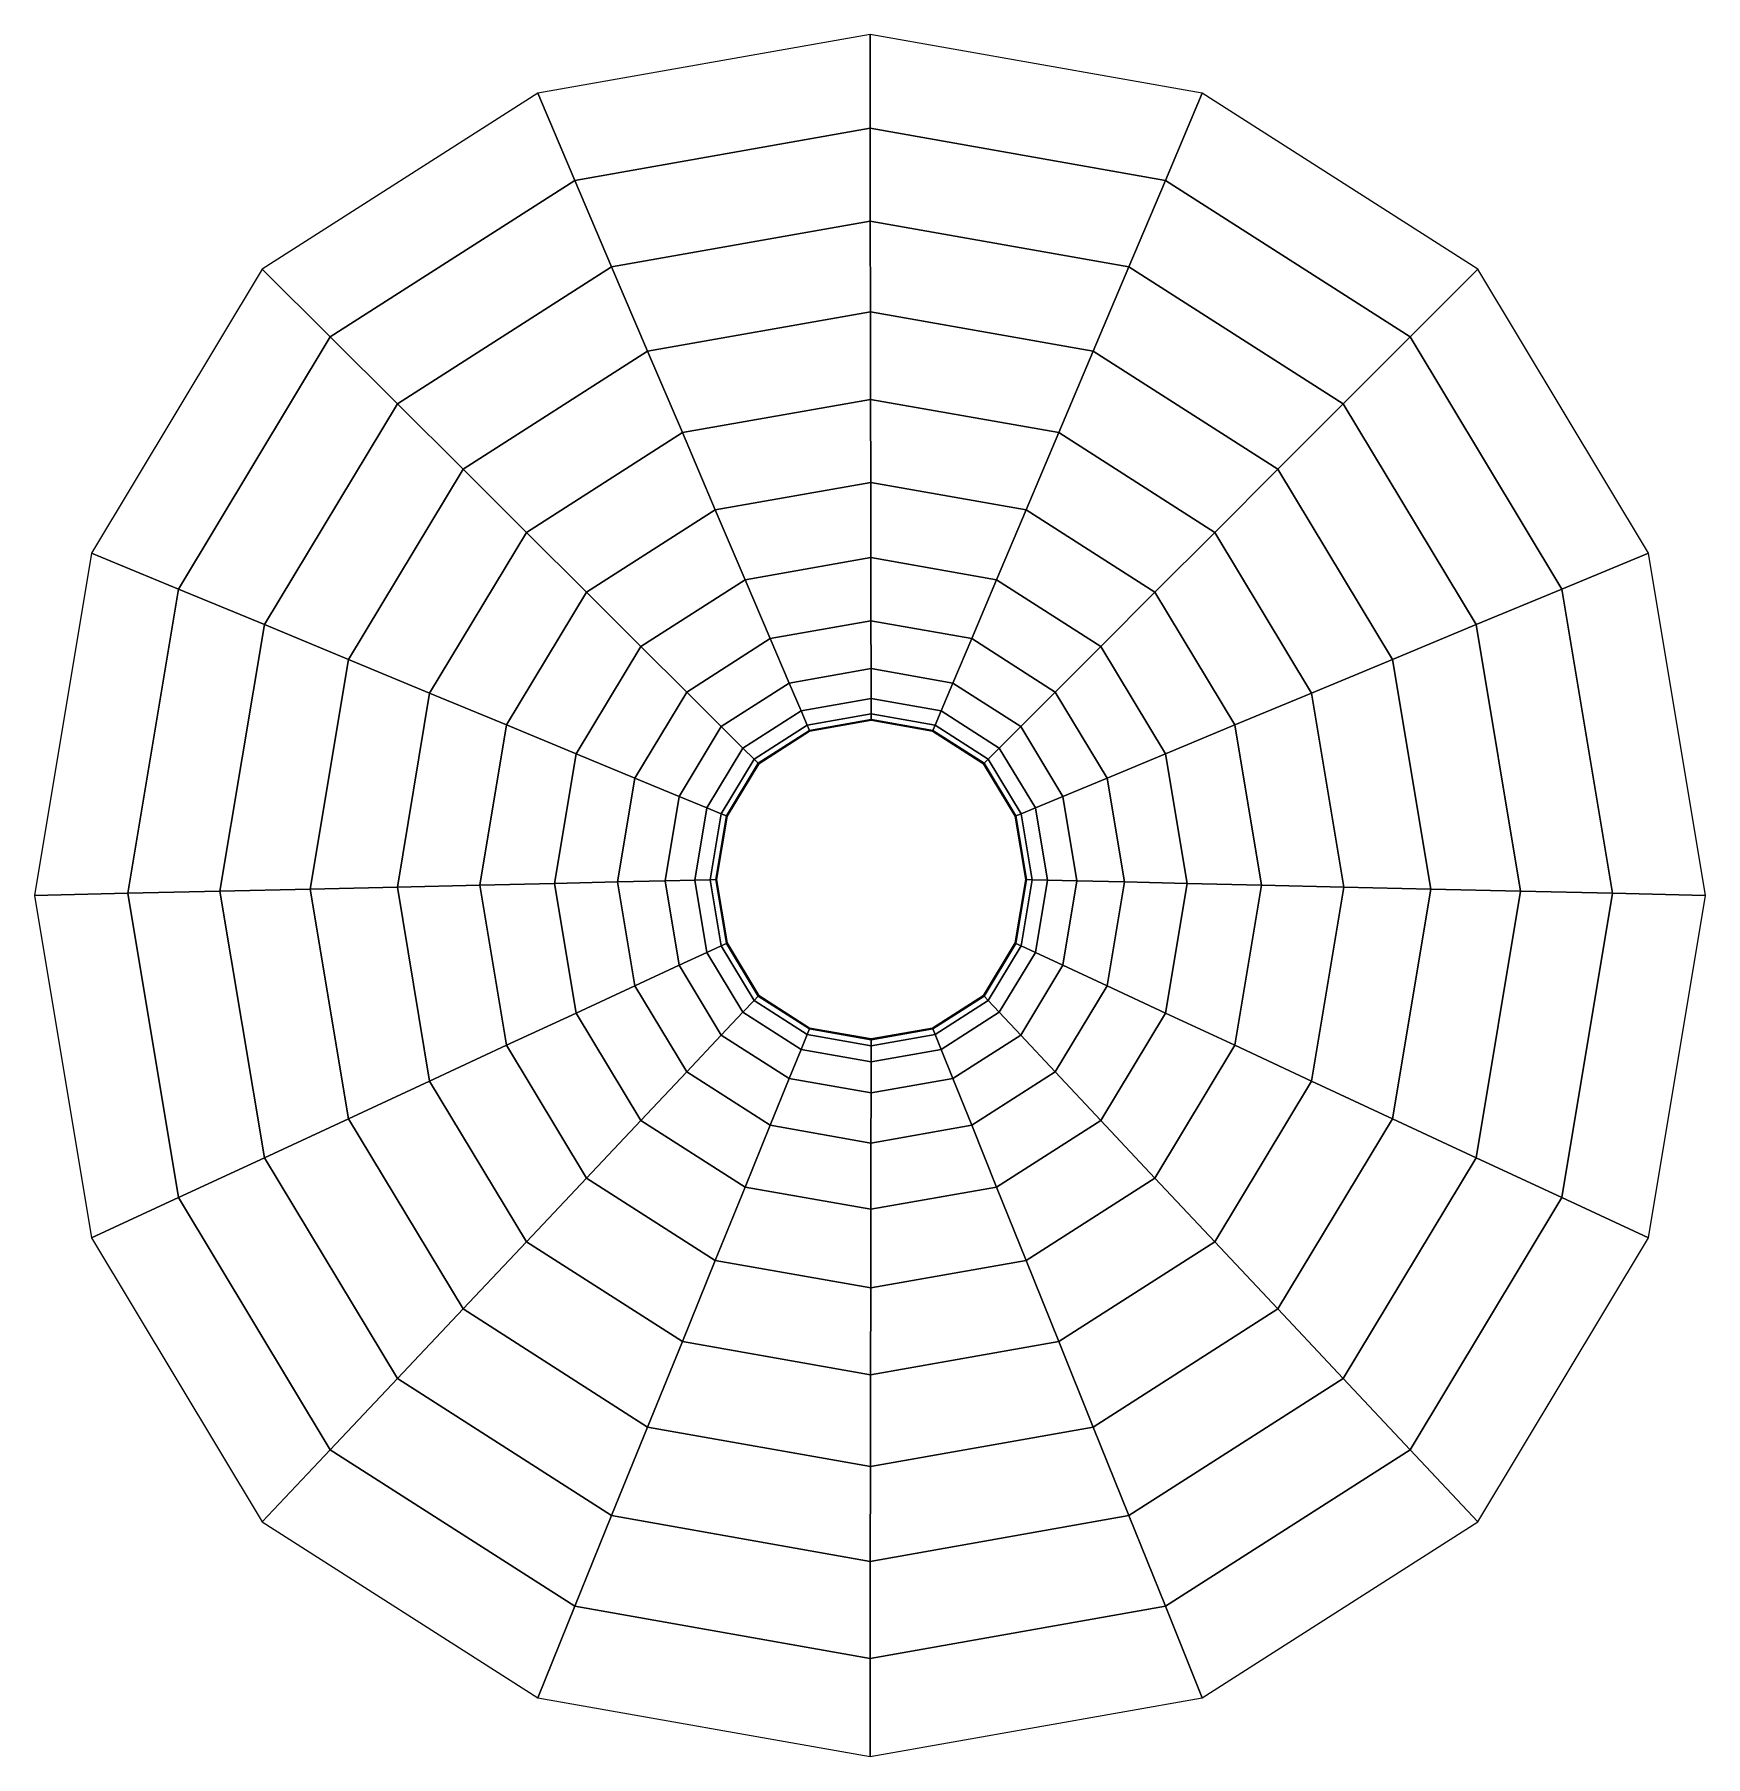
# Model space of a CAD drawing. Extents: x -11611 to 11561, y -12209 to 11668.
import ezdxf

# ---------------------------------------------------------------- set-up
doc = ezdxf.new("R2010")
doc.units = 0

msp = doc.modelspace()

# ---------------------------------------------------------------- linework, layer by layer
for points in [[(-4632.80957, 10854.152344, 11978), (-4116.993652, 9644.347656, 10499.114258), (-22.484497, 10367.599609, 10499.114258), (-24.677734, 11668.130859, 11978)], [(-24.677734, 11668.130859, 11978), (-22.484497, 10367.599609, 10499.114258), (4072.024902, 9644.347656, 10499.114258), (4583.454102, 10854.152344, 11978)], [(-8450.976563, 8412.217773, 11978), (-7509.587402, 7474.591797, 10499.114258), (-4116.993652, 9644.347656, 10499.114258), (-4632.80957, 10854.152344, 11978)], [(4583.454102, 10854.152344, 11978), (4072.024902, 9644.347656, 10499.114258), (7464.618652, 7474.591797, 10499.114258), (8401.621094, 8412.217773, 11978)], [(-4116.993652, 9644.347656, 10499.114258), (-3606.843506, 8447.832031, 9003.455078), (-20.315353, 9081.354492, 9003.455078), (-22.484497, 10367.599609, 10499.114258)], [(-22.484497, 10367.599609, 10499.114258), (-20.315353, 9081.354492, 9003.455078), (3566.212891, 8447.832031, 9003.455078), (4072.024902, 9644.347656, 10499.114258)], [(-7509.587402, 7474.591797, 10499.114258), (-6578.538574, 6547.26416, 9003.455078), (-3606.843506, 8447.832031, 9003.455078), (-4116.993652, 9644.347656, 10499.114258)], [(4072.024902, 9644.347656, 10499.114258), (3566.212891, 8447.832031, 9003.455078), (6537.907715, 6547.26416, 9003.455078), (7464.618652, 7474.591797, 10499.114258)], [(-3606.843506, 8447.832031, 9003.455078), (-3108.024414, 7277.891113, 7474.248535), (-18.194366, 7823.677246, 7474.248535), (-20.315353, 9081.354492, 9003.455078)], [(-20.315353, 9081.354492, 9003.455078), (-18.194366, 7823.677246, 7474.248535), (3071.635742, 7277.891113, 7474.248535), (3566.212891, 8447.832031, 9003.455078)], [(-10820.873047, 4477.990723, 11978), (-9615.334961, 3978.873779, 10499.114258), (-7509.587402, 7474.591797, 10499.114258), (-8450.976563, 8412.217773, 11978)], [(-6578.538574, 6547.26416, 9003.455078), (-5668.168945, 5640.533203, 7474.248535), (-3108.024414, 7277.891113, 7474.248535), (-3606.843506, 8447.832031, 9003.455078)], [(3566.212891, 8447.832031, 9003.455078), (3071.635742, 7277.891113, 7474.248535), (5631.780762, 5640.533203, 7474.248535), (6537.907715, 6547.26416, 9003.455078)], [(8401.621094, 8412.217773, 11978), (7464.618652, 7474.591797, 10499.114258), (9570.366211, 3978.873779, 10499.114258), (10771.517578, 4477.990723, 11978)], [(-3108.024414, 7277.891113, 7474.248535), (-2626.20166, 6147.814941, 5894.721191), (-16.145599, 6608.853516, 5894.721191), (-18.194366, 7823.677246, 7474.248535)], [(-18.194366, 7823.677246, 7474.248535), (-16.145599, 6608.853516, 5894.721191), (2593.9104, 6147.814941, 5894.721191), (3071.635742, 7277.891113, 7474.248535)], [(-9615.334961, 3978.873779, 10499.114258), (-8423.039063, 3485.23877, 9003.455078), (-6578.538574, 6547.26416, 9003.455078), (-7509.587402, 7474.591797, 10499.114258)], [(7464.618652, 7474.591797, 10499.114258), (6537.907715, 6547.26416, 9003.455078), (8382.408203, 3485.23877, 9003.455078), (9570.366211, 3978.873779, 10499.114258)], [(-5668.168945, 5640.533203, 7474.248535), (-4788.819336, 4764.698242, 5894.721191), (-2626.20166, 6147.814941, 5894.721191), (-3108.024414, 7277.891113, 7474.248535)], [(3071.635742, 7277.891113, 7474.248535), (2593.9104, 6147.814941, 5894.721191), (4756.52832, 4764.698242, 5894.721191), (5631.780762, 5640.533203, 7474.248535)], [(-8423.039063, 3485.23877, 9003.455078), (-7257.224609, 3002.567871, 7474.248535), (-5668.168945, 5640.533203, 7474.248535), (-6578.538574, 6547.26416, 9003.455078)], [(-14.204033, 5457.598145, 4251.593262), (-16.145599, 6608.853516, 5894.721191), (-2626.20166, 6147.814941, 5894.721191), (-2169.59082, 5076.871582, 4251.593262)], [(2141.182861, 5076.871582, 4251.593262), (2593.9104, 6147.814941, 5894.721191), (-16.145599, 6608.853516, 5894.721191), (-14.204033, 5457.598145, 4251.593262)], [(6537.907715, 6547.26416, 9003.455078), (5631.780762, 5640.533203, 7474.248535), (7220.836426, 3002.567871, 7474.248535), (8382.408203, 3485.23877, 9003.455078)], [(-2169.59082, 5076.871582, 4251.593262), (-2626.20166, 6147.814941, 5894.721191), (-4788.819336, 4764.698242, 5894.721191), (-3955.482666, 3934.692627, 4251.593262)], [(3927.074707, 3934.692627, 4251.593262), (4756.52832, 4764.698242, 5894.721191), (2593.9104, 6147.814941, 5894.721191), (2141.182861, 5076.871582, 4251.593262)], [(-7257.224609, 3002.567871, 7474.248535), (-6131.133789, 2536.343506, 5894.721191), (-4788.819336, 4764.698242, 5894.721191), (-5668.168945, 5640.533203, 7474.248535)], [(5631.780762, 5640.533203, 7474.248535), (4756.52832, 4764.698242, 5894.721191), (6098.842773, 2536.343506, 5894.721191), (7220.836426, 3002.567871, 7474.248535)], [(-12.447998, 4416.343262, 2545.563965), (-14.204033, 5457.598145, 4251.593262), (-2169.59082, 5076.871582, 4251.593262), (-1756.608643, 4108.255859, 2545.563965)], [(1731.712646, 4108.255859, 2545.563965), (2141.182861, 5076.871582, 4251.593262), (-14.204033, 5457.598145, 4251.593262), (-12.447998, 4416.343262, 2545.563965)], [(-1756.608643, 4108.255859, 2545.563965), (-2169.59082, 5076.871582, 4251.593262), (-3955.482666, 3934.692627, 4251.593262), (-3201.770264, 3183.992676, 2545.563965)], [(3176.874512, 3183.992676, 2545.563965), (3927.074707, 3934.692627, 4251.593262), (2141.182861, 5076.871582, 4251.593262), (1731.712646, 4108.255859, 2545.563965)], [(-3955.482666, 3934.692627, 4251.593262), (-4788.819336, 4764.698242, 5894.721191), (-6131.133789, 2536.343506, 5894.721191), (-5063.967285, 2094.514893, 4251.593262)], [(5035.55957, 2094.514893, 4251.593262), (6098.842773, 2536.343506, 5894.721191), (4756.52832, 4764.698242, 5894.721191), (3927.074707, 3934.692627, 4251.593262)], [(-11610.838867, -270.214264, 11978), (-10317.250977, -240.096237, 10499.114258), (-9615.334961, 3978.873779, 10499.114258), (-10820.873047, 4477.990723, 11978)], [(-10.966644, 3537.952393, 780.826233), (-12.447998, 4416.343262, 2545.563965), (-1756.608643, 4108.255859, 2545.563965), (-1408.221558, 3291.141846, 780.826233)], [(1386.288208, 3291.141846, 780.826233), (1731.712646, 4108.255859, 2545.563965), (-12.447998, 4416.343262, 2545.563965), (-10.966644, 3537.952393, 780.826233)], [(10771.517578, 4477.990723, 11978), (9570.366211, 3978.873779, 10499.114258), (10272.282227, -240.096237, 10499.114258), (11561.483398, -270.214264, 11978)], [(-1408.221558, 3291.141846, 780.826233), (-1756.608643, 4108.255859, 2545.563965), (-3201.770264, 3183.992676, 2545.563965), (-2565.947021, 2550.710693, 780.826233)], [(2544.013672, 2550.710693, 780.826233), (3176.874512, 3183.992676, 2545.563965), (1731.712646, 4108.255859, 2545.563965), (1386.288208, 3291.141846, 780.826233)], [(-10317.250977, -240.096237, 10499.114258), (-9037.87207, -210.308975, 9003.455078), (-8423.039063, 3485.23877, 9003.455078), (-9615.334961, 3978.873779, 10499.114258)], [(-3201.770264, 3183.992676, 2545.563965), (-3955.482666, 3934.692627, 4251.593262), (-5063.967285, 2094.514893, 4251.593262), (-4098.76709, 1694.902588, 2545.563965)], [(4073.871338, 1694.902588, 2545.563965), (5035.55957, 2094.514893, 4251.593262), (3927.074707, 3934.692627, 4251.593262), (3176.874512, 3183.992676, 2545.563965)], [(9570.366211, 3978.873779, 10499.114258), (8382.408203, 3485.23877, 9003.455078), (8997.242188, -210.308975, 9003.455078), (10272.282227, -240.096237, 10499.114258)], [(-9037.87207, -210.308975, 9003.455078), (-7786.910156, -181.183319, 7474.248535), (-7257.224609, 3002.567871, 7474.248535), (-8423.039063, 3485.23877, 9003.455078)], [(-9.849121, 2875.288086, -1038.427002), (-10.966644, 3537.952393, 780.826233), (-1408.221558, 3291.141846, 780.826233), (-1145.395996, 2674.705811, -1038.427002)], [(1125.697754, 2674.705811, -1038.427002), (1386.288208, 3291.141846, 780.826233), (-10.966644, 3537.952393, 780.826233), (-9.849121, 2875.288086, -1038.427002)], [(8382.408203, 3485.23877, 9003.455078), (7220.836426, 3002.567871, 7474.248535), (7750.521484, -181.183319, 7474.248535), (8997.242188, -210.308975, 9003.455078)], [(-2565.947021, 2550.710693, 780.826233), (-3201.770264, 3183.992676, 2545.563965), (-4098.76709, 1694.902588, 2545.563965), (-3284.535156, 1357.793945, 780.826233)], [(-1145.395996, 2674.705811, -1038.427002), (-1408.221558, 3291.141846, 780.826233), (-2565.947021, 2550.710693, 780.826233), (-2086.277588, 2072.958496, -1038.427002)], [(2066.579346, 2072.958496, -1038.427002), (2544.013672, 2550.710693, 780.826233), (1386.288208, 3291.141846, 780.826233), (1125.697754, 2674.705811, -1038.427002)], [(3262.602051, 1357.793945, 780.826233), (4073.871338, 1694.902588, 2545.563965), (3176.874512, 3183.992676, 2545.563965), (2544.013672, 2550.710693, 780.826233)], [(-7786.910156, -181.183319, 7474.248535), (-6578.572266, -153.050049, 5894.721191), (-6131.133789, 2536.343506, 5894.721191), (-7257.224609, 3002.567871, 7474.248535)], [(-1145.395996, 2674.705811, -1038.427002), (-981.165222, 2289.515869, -2902.411133), (-9.150812, 2461.212158, -2902.411133), (-9.849121, 2875.288086, -1038.427002)], [(-9.849121, 2875.288086, -1038.427002), (-9.150812, 2461.212158, -2902.411133), (962.863647, 2289.515869, -2902.411133), (1125.697754, 2674.705811, -1038.427002)], [(7220.836426, 3002.567871, 7474.248535), (6098.842773, 2536.343506, 5894.721191), (6546.28125, -153.050049, 5894.721191), (7750.521484, -181.183319, 7474.248535)], [(-2086.277588, 2072.958496, -1038.427002), (-1786.548584, 1774.427612, -2902.411133), (-981.165222, 2289.515869, -2902.411133), (-1145.395996, 2674.705811, -1038.427002)], [(1125.697754, 2674.705811, -1038.427002), (962.863647, 2289.515869, -2902.411133), (1768.24707, 1774.427612, -2902.411133), (2066.579346, 2072.958496, -1038.427002)], [(-5063.967285, 2094.514893, 4251.593262), (-6131.133789, 2536.343506, 5894.721191), (-6578.572266, -153.050049, 5894.721191), (-5433.462402, -126.388901, 4251.593262)], [(-2086.277588, 2072.958496, -1038.427002), (-2565.947021, 2550.710693, 780.826233), (-3284.535156, 1357.793945, 780.826233), (-2670.272949, 1103.476929, -1038.427002)], [(-981.165222, 2289.515869, -2902.411133), (-896.830566, 2091.71582, -4778.976074), (-8.792221, 2248.578369, -4778.976074), (-9.150812, 2461.212158, -2902.411133)], [(-9.150812, 2461.212158, -2902.411133), (-8.792221, 2248.578369, -4778.976074), (879.246155, 2091.71582, -4778.976074), (962.863647, 2289.515869, -2902.411133)], [(2650.574707, 1103.476929, -1038.427002), (3262.602051, 1357.793945, 780.826233), (2544.013672, 2550.710693, 780.826233), (2066.579346, 2072.958496, -1038.427002)], [(5405.054199, -126.388901, 4251.593262), (6546.28125, -153.050049, 5894.721191), (6098.842773, 2536.343506, 5894.721191), (5035.55957, 2094.514893, 4251.593262)], [(-1786.548584, 1774.427612, -2902.411133), (-1632.633789, 1621.12793, -4778.976074), (-896.830566, 2091.71582, -4778.976074), (-981.165222, 2289.515869, -2902.411133)], [(-896.830566, 2091.71582, -4778.976074), (-865.759888, 2018.842041, -6630.380371), (-8.660109, 2170.239746, -6630.380371), (-8.792221, 2248.578369, -4778.976074)], [(-865.759888, 2018.842041, -6630.380371), (-861.321228, 2008.431519, -8418.882813), (-8.641235, 2159.048584, -8418.882813), (-8.660109, 2170.239746, -6630.380371)], [(-861.321228, 2008.431519, -8418.882813), (-861.321228, 2008.431519, -10117.225586), (-8.641235, 2159.048584, -10117.225586), (-8.641235, 2159.048584, -8418.882813)], [(-861.321228, 2008.431519, -10117.225586), (-861.321228, 2008.431519, -11740.084961), (-8.641235, 2159.048584, -11740.084961), (-8.641235, 2159.048584, -10117.225586)], [(-861.321228, 2008.431519, -11740.084961), (-861.321228, 2008.431519, -13312.623047), (-8.641235, 2159.048584, -13312.623047), (-8.641235, 2159.048584, -11740.084961)], [(-861.321228, 2008.431519, -13312.623047), (-861.321228, 2008.431519, -14860), (-8.641235, 2159.048584, -14860), (-8.641235, 2159.048584, -13312.623047)], [(-8.792221, 2248.578369, -4778.976074), (-8.660109, 2170.239746, -6630.380371), (848.439697, 2018.842041, -6630.380371), (879.246155, 2091.71582, -4778.976074)], [(-8.660109, 2170.239746, -6630.380371), (-8.641235, 2159.048584, -8418.882813), (844.038757, 2008.431519, -8418.882813), (848.439697, 2018.842041, -6630.380371)], [(-8.641235, 2159.048584, -8418.882813), (-8.641235, 2159.048584, -10117.225586), (844.038757, 2008.431519, -10117.225586), (844.038757, 2008.431519, -8418.882813)], [(-8.641235, 2159.048584, -10117.225586), (-8.641235, 2159.048584, -11740.084961), (844.038757, 2008.431519, -11740.084961), (844.038757, 2008.431519, -10117.225586)], [(-8.641235, 2159.048584, -11740.084961), (-8.641235, 2159.048584, -13312.623047), (844.038757, 2008.431519, -13312.623047), (844.038757, 2008.431519, -11740.084961)], [(-8.641235, 2159.048584, -13312.623047), (-8.641235, 2159.048584, -14860), (844.038757, 2008.431519, -14860), (844.038757, 2008.431519, -13312.623047)], [(962.863647, 2289.515869, -2902.411133), (879.246155, 2091.71582, -4778.976074), (1615.049316, 1621.12793, -4778.976074), (1768.24707, 1774.427612, -2902.411133)], [(-4098.76709, 1694.902588, 2545.563965), (-5063.967285, 2094.514893, 4251.593262), (-5433.462402, -126.388901, 4251.593262), (-4397.766113, -102.275177, 2545.563965)], [(-2670.272949, 1103.476929, -1038.427002), (-2286.44165, 944.563049, -2902.411133), (-1786.548584, 1774.427612, -2902.411133), (-2086.277588, 2072.958496, -1038.427002)], [(-1632.633789, 1621.12793, -4778.976074), (-1575.928345, 1564.649048, -6630.380371), (-865.759888, 2018.842041, -6630.380371), (-896.830566, 2091.71582, -4778.976074)], [(-1575.928345, 1564.649048, -6630.380371), (-1567.827515, 1556.580688, -8418.882813), (-861.321228, 2008.431519, -8418.882813), (-865.759888, 2018.842041, -6630.380371)], [(-1567.827515, 1556.580688, -8418.882813), (-1567.827515, 1556.580688, -10117.225586), (-861.321228, 2008.431519, -10117.225586), (-861.321228, 2008.431519, -8418.882813)], [(-1567.827515, 1556.580688, -10117.225586), (-1567.827515, 1556.580688, -11740.084961), (-861.321228, 2008.431519, -11740.084961), (-861.321228, 2008.431519, -10117.225586)], [(-1567.827515, 1556.580688, -11740.084961), (-1567.827515, 1556.580688, -13312.623047), (-861.321228, 2008.431519, -13312.623047), (-861.321228, 2008.431519, -11740.084961)], [(-1567.827515, 1556.580688, -13312.623047), (-1567.827515, 1556.580688, -14860), (-861.321228, 2008.431519, -14860), (-861.321228, 2008.431519, -13312.623047)], [(848.439697, 2018.842041, -6630.380371), (844.038757, 2008.431519, -8418.882813), (1550.545044, 1556.580688, -8418.882813), (1558.608032, 1564.649048, -6630.380371)], [(844.038757, 2008.431519, -8418.882813), (844.038757, 2008.431519, -10117.225586), (1550.545044, 1556.580688, -10117.225586), (1550.545044, 1556.580688, -8418.882813)], [(844.038757, 2008.431519, -10117.225586), (844.038757, 2008.431519, -11740.084961), (1550.545044, 1556.580688, -11740.084961), (1550.545044, 1556.580688, -10117.225586)], [(844.038757, 2008.431519, -11740.084961), (844.038757, 2008.431519, -13312.623047), (1550.545044, 1556.580688, -13312.623047), (1550.545044, 1556.580688, -11740.084961)], [(844.038757, 2008.431519, -13312.623047), (844.038757, 2008.431519, -14860), (1550.545044, 1556.580688, -14860), (1550.545044, 1556.580688, -13312.623047)], [(879.246155, 2091.71582, -4778.976074), (848.439697, 2018.842041, -6630.380371), (1558.608032, 1564.649048, -6630.380371), (1615.049316, 1621.12793, -4778.976074)], [(2650.574707, 1103.476929, -1038.427002), (2066.579346, 2072.958496, -1038.427002), (1768.24707, 1774.427612, -2902.411133), (2268.140137, 944.563049, -2902.411133)], [(4372.870117, -102.275177, 2545.563965), (5405.054199, -126.388901, 4251.593262), (5035.55957, 2094.514893, 4251.593262), (4073.871338, 1694.902588, 2545.563965)], [(-3284.535156, 1357.793945, 780.826233), (-4098.76709, 1694.902588, 2545.563965), (-4397.766113, -102.275177, 2545.563965), (-3524.064697, -81.933105, 780.826233)], [(-2286.44165, 944.563049, -2902.411133), (-2089.339111, 862.958557, -4778.976074), (-1632.633789, 1621.12793, -4778.976074), (-1786.548584, 1774.427612, -2902.411133)], [(2268.140137, 944.563049, -2902.411133), (1768.24707, 1774.427612, -2902.411133), (1615.049316, 1621.12793, -4778.976074), (2071.754639, 862.958557, -4778.976074)], [(3502.131348, -81.933105, 780.826233), (4372.870117, -102.275177, 2545.563965), (4073.871338, 1694.902588, 2545.563965), (3262.602051, 1357.793945, 780.826233)], [(-2089.339111, 862.958557, -4778.976074), (-2016.722534, 832.893799, -6630.380371), (-1575.928345, 1564.649048, -6630.380371), (-1632.633789, 1621.12793, -4778.976074)], [(-2016.722534, 832.893799, -6630.380371), (-2006.348633, 828.598816, -8418.882813), (-1567.827515, 1556.580688, -8418.882813), (-1575.928345, 1564.649048, -6630.380371)], [(-2006.348633, 828.598816, -8418.882813), (-2006.348633, 828.598816, -10117.225586), (-1567.827515, 1556.580688, -10117.225586), (-1567.827515, 1556.580688, -8418.882813)], [(-2006.348633, 828.598816, -10117.225586), (-2006.348633, 828.598816, -11740.084961), (-1567.827515, 1556.580688, -11740.084961), (-1567.827515, 1556.580688, -10117.225586)], [(-2006.348633, 828.598816, -11740.084961), (-2006.348633, 828.598816, -13312.623047), (-1567.827515, 1556.580688, -13312.623047), (-1567.827515, 1556.580688, -11740.084961)], [(-2006.348633, 828.598816, -13312.623047), (-2006.348633, 828.598816, -14860), (-1567.827515, 1556.580688, -14860), (-1567.827515, 1556.580688, -13312.623047)], [(1999.402222, 832.893799, -6630.380371), (1558.608032, 1564.649048, -6630.380371), (1550.545044, 1556.580688, -8418.882813), (1989.066162, 828.598816, -8418.882813)], [(1550.545044, 1556.580688, -8418.882813), (1550.545044, 1556.580688, -10117.225586), (1989.066162, 828.598816, -10117.225586), (1989.066162, 828.598816, -8418.882813)], [(1550.545044, 1556.580688, -10117.225586), (1550.545044, 1556.580688, -11740.084961), (1989.066162, 828.598816, -11740.084961), (1989.066162, 828.598816, -10117.225586)], [(1550.545044, 1556.580688, -11740.084961), (1550.545044, 1556.580688, -13312.623047), (1989.066162, 828.598816, -13312.623047), (1989.066162, 828.598816, -11740.084961)], [(1550.545044, 1556.580688, -13312.623047), (1550.545044, 1556.580688, -14860), (1989.066162, 828.598816, -14860), (1989.066162, 828.598816, -13312.623047)], [(2071.754639, 862.958557, -4778.976074), (1615.049316, 1621.12793, -4778.976074), (1558.608032, 1564.649048, -6630.380371), (1999.402222, 832.893799, -6630.380371)], [(-2670.272949, 1103.476929, -1038.427002), (-3284.535156, 1357.793945, 780.826233), (-3524.064697, -81.933105, 780.826233), (-2864.938232, -66.586914, -1038.427002)], [(2845.23999, -66.586914, -1038.427002), (3502.131348, -81.933105, 780.826233), (3262.602051, 1357.793945, 780.826233), (2650.574707, 1103.476929, -1038.427002)], [(-2864.938232, -66.586914, -1038.427002), (-2453.072754, -56.997604, -2902.411133), (-2286.44165, 944.563049, -2902.411133), (-2670.272949, 1103.476929, -1038.427002)], [(2845.23999, -66.586914, -1038.427002), (2650.574707, 1103.476929, -1038.427002), (2268.140137, 944.563049, -2902.411133), (2434.77124, -56.997604, -2902.411133)], [(-2453.072754, -56.997604, -2902.411133), (-2241.574463, -52.073364, -4778.976074), (-2089.339111, 862.958557, -4778.976074), (-2286.44165, 944.563049, -2902.411133)], [(-2241.574463, -52.073364, -4778.976074), (-2163.653809, -50.259171, -6630.380371), (-2016.722534, 832.893799, -6630.380371), (-2089.339111, 862.958557, -4778.976074)], [(-2163.653809, -50.259171, -6630.380371), (-2152.522461, -50, -8418.882813), (-2006.348633, 828.598816, -8418.882813), (-2016.722534, 832.893799, -6630.380371)], [(-2152.522461, -50, -8418.882813), (-2152.522461, -50, -10117.225586), (-2006.348633, 828.598816, -10117.225586), (-2006.348633, 828.598816, -8418.882813)], [(-2152.522461, -50, -10117.225586), (-2152.522461, -50, -11740.084961), (-2006.348633, 828.598816, -11740.084961), (-2006.348633, 828.598816, -10117.225586)], [(-2152.522461, -50, -11740.084961), (-2152.522461, -50, -13312.623047), (-2006.348633, 828.598816, -13312.623047), (-2006.348633, 828.598816, -11740.084961)], [(-2152.522461, -50, -13312.623047), (-2152.522461, -50, -14860), (-2006.348633, 828.598816, -14860), (-2006.348633, 828.598816, -13312.623047)], [(2146.33374, -50.259171, -6630.380371), (1999.402222, 832.893799, -6630.380371), (1989.066162, 828.598816, -8418.882813), (2135.23999, -50, -8418.882813)], [(1989.066162, 828.598816, -8418.882813), (1989.066162, 828.598816, -10117.225586), (2135.23999, -50, -10117.225586), (2135.23999, -50, -8418.882813)], [(1989.066162, 828.598816, -10117.225586), (1989.066162, 828.598816, -11740.084961), (2135.23999, -50, -11740.084961), (2135.23999, -50, -10117.225586)], [(1989.066162, 828.598816, -11740.084961), (1989.066162, 828.598816, -13312.623047), (2135.23999, -50, -13312.623047), (2135.23999, -50, -11740.084961)], [(1989.066162, 828.598816, -13312.623047), (1989.066162, 828.598816, -14860), (2135.23999, -50, -14860), (2135.23999, -50, -13312.623047)], [(2223.98999, -52.073364, -4778.976074), (2071.754639, 862.958557, -4778.976074), (1999.402222, 832.893799, -6630.380371), (2146.33374, -50.259171, -6630.380371)], [(2434.77124, -56.997604, -2902.411133), (2268.140137, 944.563049, -2902.411133), (2071.754639, 862.958557, -4778.976074), (2223.98999, -52.073364, -4778.976074)], [(-9615.334961, -4459.066406, 10499.114258), (-8423.039063, -3905.856689, 9003.455078), (-9037.87207, -210.308975, 9003.455078), (-10317.250977, -240.096237, 10499.114258)], [(-8423.039063, -3905.856689, 9003.455078), (-7257.224609, -3364.93457, 7474.248535), (-7786.910156, -181.183319, 7474.248535), (-9037.87207, -210.308975, 9003.455078)], [(-7257.224609, -3364.93457, 7474.248535), (-6131.133789, -2842.443604, 5894.721191), (-6578.572266, -153.050049, 5894.721191), (-7786.910156, -181.183319, 7474.248535)], [(-5433.462402, -126.388901, 4251.593262), (-6578.572266, -153.050049, 5894.721191), (-6131.133789, -2842.443604, 5894.721191), (-5063.967285, -2347.292725, 4251.593262)], [(-4397.766113, -102.275177, 2545.563965), (-5433.462402, -126.388901, 4251.593262), (-5063.967285, -2347.292725, 4251.593262), (-4098.76709, -1899.452881, 2545.563965)], [(-3524.064697, -81.933105, 780.826233), (-4397.766113, -102.275177, 2545.563965), (-4098.76709, -1899.452881, 2545.563965), (-3284.535156, -1521.660156, 780.826233)], [(-2864.938232, -66.586914, -1038.427002), (-3524.064697, -81.933105, 780.826233), (-3284.535156, -1521.660156, 780.826233), (-2670.272949, -1236.650757, -1038.427002)], [(-2670.272949, -1236.650757, -1038.427002), (-2286.44165, -1058.558228, -2902.411133), (-2453.072754, -56.997604, -2902.411133), (-2864.938232, -66.586914, -1038.427002)], [(-2286.44165, -1058.558228, -2902.411133), (-2089.339111, -967.105286, -4778.976074), (-2241.574463, -52.073364, -4778.976074), (-2453.072754, -56.997604, -2902.411133)], [(-2089.339111, -967.105286, -4778.976074), (-2016.722534, -933.412109, -6630.380371), (-2163.653809, -50.259171, -6630.380371), (-2241.574463, -52.073364, -4778.976074)], [(-2016.722534, -933.412109, -6630.380371), (-2006.348633, -928.598816, -8418.882813), (-2152.522461, -50, -8418.882813), (-2163.653809, -50.259171, -6630.380371)], [(-2006.348633, -928.598816, -8418.882813), (-2006.348633, -928.598816, -10117.225586), (-2152.522461, -50, -10117.225586), (-2152.522461, -50, -8418.882813)], [(-2006.348633, -928.598816, -10117.225586), (-2006.348633, -928.598816, -11740.084961), (-2152.522461, -50, -11740.084961), (-2152.522461, -50, -10117.225586)], [(-2006.348633, -928.598816, -11740.084961), (-2006.348633, -928.598816, -13312.623047), (-2152.522461, -50, -13312.623047), (-2152.522461, -50, -11740.084961)], [(-2006.348633, -928.598816, -13312.623047), (-2006.348633, -928.598816, -14860), (-2152.522461, -50, -14860), (-2152.522461, -50, -13312.623047)], [(1999.402222, -933.412109, -6630.380371), (2146.33374, -50.259171, -6630.380371), (2135.23999, -50, -8418.882813), (1989.066162, -928.598816, -8418.882813)], [(2135.23999, -50, -8418.882813), (2135.23999, -50, -10117.225586), (1989.066162, -928.598816, -10117.225586), (1989.066162, -928.598816, -8418.882813)], [(2135.23999, -50, -10117.225586), (2135.23999, -50, -11740.084961), (1989.066162, -928.598816, -11740.084961), (1989.066162, -928.598816, -10117.225586)], [(2135.23999, -50, -11740.084961), (2135.23999, -50, -13312.623047), (1989.066162, -928.598816, -13312.623047), (1989.066162, -928.598816, -11740.084961)], [(2135.23999, -50, -13312.623047), (2135.23999, -50, -14860), (1989.066162, -928.598816, -14860), (1989.066162, -928.598816, -13312.623047)], [(2071.754639, -967.105286, -4778.976074), (2223.98999, -52.073364, -4778.976074), (2146.33374, -50.259171, -6630.380371), (1999.402222, -933.412109, -6630.380371)], [(2268.140137, -1058.558228, -2902.411133), (2434.77124, -56.997604, -2902.411133), (2223.98999, -52.073364, -4778.976074), (2071.754639, -967.105286, -4778.976074)], [(2650.574707, -1236.650757, -1038.427002), (2845.23999, -66.586914, -1038.427002), (2434.77124, -56.997604, -2902.411133), (2268.140137, -1058.558228, -2902.411133)], [(2650.574707, -1236.650757, -1038.427002), (3262.601807, -1521.660156, 780.826233), (3502.131348, -81.933105, 780.826233), (2845.23999, -66.586914, -1038.427002)], [(3262.601807, -1521.660156, 780.826233), (4073.871338, -1899.452881, 2545.563965), (4372.870117, -102.275177, 2545.563965), (3502.131348, -81.933105, 780.826233)], [(4073.871338, -1899.452881, 2545.563965), (5035.55957, -2347.292725, 4251.593262), (5405.054199, -126.388901, 4251.593262), (4372.870117, -102.275177, 2545.563965)], [(5035.55957, -2347.292725, 4251.593262), (6098.842773, -2842.443604, 5894.721191), (6546.28125, -153.050049, 5894.721191), (5405.054199, -126.388901, 4251.593262)], [(7750.521484, -181.183319, 7474.248535), (6546.28125, -153.050049, 5894.721191), (6098.842773, -2842.443604, 5894.721191), (7220.836426, -3364.93457, 7474.248535)], [(8997.242188, -210.308975, 9003.455078), (7750.521484, -181.183319, 7474.248535), (7220.836426, -3364.93457, 7474.248535), (8382.408203, -3905.856689, 9003.455078)], [(10272.282227, -240.096237, 10499.114258), (8997.242188, -210.308975, 9003.455078), (8382.408203, -3905.856689, 9003.455078), (9570.366211, -4459.066406, 10499.114258)], [(-10820.873047, -5018.419434, 11978), (-9615.334961, -4459.066406, 10499.114258), (-10317.250977, -240.096237, 10499.114258), (-11610.838867, -270.214264, 11978)], [(11561.483398, -270.214264, 11978), (10272.282227, -240.096237, 10499.114258), (9570.366211, -4459.066406, 10499.114258), (10771.517578, -5018.419434, 11978)], [(-1632.633789, -1725.274658, -4778.976074), (-1575.928345, -1665.16748, -6630.380371), (-2016.722534, -933.412109, -6630.380371), (-2089.339111, -967.105286, -4778.976074)], [(-1575.928345, -1665.16748, -6630.380371), (-1567.827515, -1656.580688, -8418.882813), (-2006.348633, -928.598816, -8418.882813), (-2016.722534, -933.412109, -6630.380371)], [(-1567.827515, -1656.580688, -8418.882813), (-1567.827515, -1656.580688, -10117.225586), (-2006.348633, -928.598816, -10117.225586), (-2006.348633, -928.598816, -8418.882813)], [(-1567.827515, -1656.580688, -10117.225586), (-1567.827515, -1656.580688, -11740.084961), (-2006.348633, -928.598816, -11740.084961), (-2006.348633, -928.598816, -10117.225586)], [(-1567.827515, -1656.580688, -11740.084961), (-1567.827515, -1656.580688, -13312.623047), (-2006.348633, -928.598816, -13312.623047), (-2006.348633, -928.598816, -11740.084961)], [(-1567.827515, -1656.580688, -13312.623047), (-1567.827515, -1656.580688, -14860), (-2006.348633, -928.598816, -14860), (-2006.348633, -928.598816, -13312.623047)], [(1558.608032, -1665.16748, -6630.380371), (1999.402222, -933.412109, -6630.380371), (1989.066162, -928.598816, -8418.882813), (1550.545044, -1656.580688, -8418.882813)], [(1989.066162, -928.598816, -8418.882813), (1989.066162, -928.598816, -10117.225586), (1550.545044, -1656.580688, -10117.225586), (1550.545044, -1656.580688, -8418.882813)], [(1989.066162, -928.598816, -10117.225586), (1989.066162, -928.598816, -11740.084961), (1550.545044, -1656.580688, -11740.084961), (1550.545044, -1656.580688, -10117.225586)], [(1989.066162, -928.598816, -11740.084961), (1989.066162, -928.598816, -13312.623047), (1550.545044, -1656.580688, -13312.623047), (1550.545044, -1656.580688, -11740.084961)], [(1989.066162, -928.598816, -13312.623047), (1989.066162, -928.598816, -14860), (1550.545044, -1656.580688, -14860), (1550.545044, -1656.580688, -13312.623047)], [(1615.049316, -1725.274658, -4778.976074), (2071.754639, -967.105286, -4778.976074), (1999.402222, -933.412109, -6630.380371), (1558.608032, -1665.16748, -6630.380371)], [(-2086.277588, -2206.132324, -1038.427002), (-1786.548584, -1888.422729, -2902.411133), (-2286.44165, -1058.558228, -2902.411133), (-2670.272949, -1236.650757, -1038.427002)], [(-1786.548584, -1888.422729, -2902.411133), (-1632.633789, -1725.274658, -4778.976074), (-2089.339111, -967.105286, -4778.976074), (-2286.44165, -1058.558228, -2902.411133)], [(1768.24707, -1888.422729, -2902.411133), (2268.140137, -1058.558228, -2902.411133), (2071.754639, -967.105286, -4778.976074), (1615.049316, -1725.274658, -4778.976074)], [(2066.579346, -2206.132324, -1038.427002), (2650.574707, -1236.650757, -1038.427002), (2268.140137, -1058.558228, -2902.411133), (1768.24707, -1888.422729, -2902.411133)], [(-2670.272949, -1236.650757, -1038.427002), (-3284.535156, -1521.660156, 780.826233), (-2565.947021, -2714.576904, 780.826233), (-2086.277588, -2206.132324, -1038.427002)], [(2066.579346, -2206.132324, -1038.427002), (2544.013672, -2714.576904, 780.826233), (3262.601807, -1521.660156, 780.826233), (2650.574707, -1236.650757, -1038.427002)], [(-3284.535156, -1521.660156, 780.826233), (-4098.76709, -1899.452881, 2545.563965), (-3201.770264, -3388.543213, 2545.563965), (-2565.947021, -2714.576904, 780.826233)], [(-896.830566, -2195.862549, -4778.976074), (-865.759888, -2119.360352, -6630.380371), (-1575.928345, -1665.16748, -6630.380371), (-1632.633789, -1725.274658, -4778.976074)], [(-865.759888, -2119.360352, -6630.380371), (-861.321228, -2108.431641, -8418.882813), (-1567.827515, -1656.580688, -8418.882813), (-1575.928345, -1665.16748, -6630.380371)], [(-861.321228, -2108.431641, -8418.882813), (-861.321228, -2108.431641, -10117.225586), (-1567.827515, -1656.580688, -10117.225586), (-1567.827515, -1656.580688, -8418.882813)], [(-861.321228, -2108.431641, -10117.225586), (-861.321228, -2108.431641, -11740.084961), (-1567.827515, -1656.580688, -11740.084961), (-1567.827515, -1656.580688, -10117.225586)], [(-861.321228, -2108.431641, -11740.084961), (-861.321228, -2108.431641, -13312.623047), (-1567.827515, -1656.580688, -13312.623047), (-1567.827515, -1656.580688, -11740.084961)], [(-861.321228, -2108.431641, -13312.623047), (-861.321228, -2108.431641, -14860), (-1567.827515, -1656.580688, -14860), (-1567.827515, -1656.580688, -13312.623047)], [(1558.608032, -1665.16748, -6630.380371), (1550.545044, -1656.580688, -8418.882813), (844.038757, -2108.431641, -8418.882813), (848.439697, -2119.360352, -6630.380371)], [(1550.545044, -1656.580688, -8418.882813), (1550.545044, -1656.580688, -10117.225586), (844.038757, -2108.431641, -10117.225586), (844.038757, -2108.431641, -8418.882813)], [(1550.545044, -1656.580688, -10117.225586), (1550.545044, -1656.580688, -11740.084961), (844.038757, -2108.431641, -11740.084961), (844.038757, -2108.431641, -10117.225586)], [(1550.545044, -1656.580688, -11740.084961), (1550.545044, -1656.580688, -13312.623047), (844.038757, -2108.431641, -13312.623047), (844.038757, -2108.431641, -11740.084961)], [(1550.545044, -1656.580688, -13312.623047), (1550.545044, -1656.580688, -14860), (844.038757, -2108.431641, -14860), (844.038757, -2108.431641, -13312.623047)], [(1615.049316, -1725.274658, -4778.976074), (1558.608032, -1665.16748, -6630.380371), (848.439697, -2119.360352, -6630.380371), (879.246094, -2195.862549, -4778.976074)], [(2544.013672, -2714.576904, 780.826233), (3176.874268, -3388.543213, 2545.563965), (4073.871338, -1899.452881, 2545.563965), (3262.601807, -1521.660156, 780.826233)], [(-4098.76709, -1899.452881, 2545.563965), (-5063.967285, -2347.292725, 4251.593262), (-3955.482666, -4187.470215, 4251.593262), (-3201.770264, -3388.543213, 2545.563965)], [(-1145.395996, -2807.879639, -1038.427002), (-981.165283, -2403.51123, -2902.411133), (-1786.548584, -1888.422729, -2902.411133), (-2086.277588, -2206.132324, -1038.427002)], [(-981.165283, -2403.51123, -2902.411133), (-896.830566, -2195.862549, -4778.976074), (-1632.633789, -1725.274658, -4778.976074), (-1786.548584, -1888.422729, -2902.411133)], [(1768.24707, -1888.422729, -2902.411133), (1615.049316, -1725.274658, -4778.976074), (879.246094, -2195.862549, -4778.976074), (962.863586, -2403.51123, -2902.411133)], [(2066.579346, -2206.132324, -1038.427002), (1768.24707, -1888.422729, -2902.411133), (962.863586, -2403.51123, -2902.411133), (1125.697632, -2807.879639, -1038.427002)], [(3176.874268, -3388.543213, 2545.563965), (3927.074707, -4187.470215, 4251.593262), (5035.55957, -2347.292725, 4251.593262), (4073.871338, -1899.452881, 2545.563965)], [(-8.792227, -2352.725098, -4778.976074), (-8.66011, -2270.758057, -6630.380371), (-865.759888, -2119.360352, -6630.380371), (-896.830566, -2195.862549, -4778.976074)], [(-8.66011, -2270.758057, -6630.380371), (-8.641235, -2259.048584, -8418.882813), (-861.321228, -2108.431641, -8418.882813), (-865.759888, -2119.360352, -6630.380371)], [(-8.641235, -2259.048584, -8418.882813), (-8.641235, -2259.048584, -10117.225586), (-861.321228, -2108.431641, -10117.225586), (-861.321228, -2108.431641, -8418.882813)], [(-8.641235, -2259.048584, -10117.225586), (-8.641235, -2259.048584, -11740.084961), (-861.321228, -2108.431641, -11740.084961), (-861.321228, -2108.431641, -10117.225586)], [(-8.641235, -2259.048584, -11740.084961), (-8.641235, -2259.048584, -13312.623047), (-861.321228, -2108.431641, -13312.623047), (-861.321228, -2108.431641, -11740.084961)], [(-8.641235, -2259.048584, -13312.623047), (-8.641235, -2259.048584, -14860), (-861.321228, -2108.431641, -14860), (-861.321228, -2108.431641, -13312.623047)], [(879.246094, -2195.862549, -4778.976074), (848.439697, -2119.360352, -6630.380371), (-8.66011, -2270.758057, -6630.380371), (-8.792227, -2352.725098, -4778.976074)], [(848.439697, -2119.360352, -6630.380371), (844.038757, -2108.431641, -8418.882813), (-8.641235, -2259.048584, -8418.882813), (-8.66011, -2270.758057, -6630.380371)], [(844.038757, -2108.431641, -8418.882813), (844.038757, -2108.431641, -10117.225586), (-8.641235, -2259.048584, -10117.225586), (-8.641235, -2259.048584, -8418.882813)], [(844.038757, -2108.431641, -10117.225586), (844.038757, -2108.431641, -11740.084961), (-8.641235, -2259.048584, -11740.084961), (-8.641235, -2259.048584, -10117.225586)], [(844.038757, -2108.431641, -11740.084961), (844.038757, -2108.431641, -13312.623047), (-8.641235, -2259.048584, -13312.623047), (-8.641235, -2259.048584, -11740.084961)], [(844.038757, -2108.431641, -13312.623047), (844.038757, -2108.431641, -14860), (-8.641235, -2259.048584, -14860), (-8.641235, -2259.048584, -13312.623047)], [(-5063.967285, -2347.292725, 4251.593262), (-6131.133789, -2842.443604, 5894.721191), (-4788.819336, -5070.79834, 5894.721191), (-3955.482666, -4187.470215, 4251.593262)], [(-2086.277588, -2206.132324, -1038.427002), (-2565.947021, -2714.576904, 780.826233), (-1408.221558, -3455.008057, 780.826233), (-1145.395996, -2807.879639, -1038.427002)], [(-9.150831, -2575.207275, -2902.411133), (-8.792227, -2352.725098, -4778.976074), (-896.830566, -2195.862549, -4778.976074), (-981.165283, -2403.51123, -2902.411133)], [(962.863586, -2403.51123, -2902.411133), (879.246094, -2195.862549, -4778.976074), (-8.792227, -2352.725098, -4778.976074), (-9.150831, -2575.207275, -2902.411133)], [(1125.697632, -2807.879639, -1038.427002), (1386.288208, -3455.008057, 780.826233), (2544.013672, -2714.576904, 780.826233), (2066.579346, -2206.132324, -1038.427002)], [(3927.074707, -4187.470215, 4251.593262), (4756.52832, -5070.79834, 5894.721191), (6098.842773, -2842.443604, 5894.721191), (5035.55957, -2347.292725, 4251.593262)], [(-9.849167, -3008.461914, -1038.427002), (-9.150831, -2575.207275, -2902.411133), (-981.165283, -2403.51123, -2902.411133), (-1145.395996, -2807.879639, -1038.427002)], [(1125.697632, -2807.879639, -1038.427002), (962.863586, -2403.51123, -2902.411133), (-9.150831, -2575.207275, -2902.411133), (-9.849167, -3008.461914, -1038.427002)], [(-5668.168945, -6002.899902, 7474.248535), (-4788.819336, -5070.79834, 5894.721191), (-6131.133789, -2842.443604, 5894.721191), (-7257.224609, -3364.93457, 7474.248535)], [(-2565.947021, -2714.576904, 780.826233), (-3201.770264, -3388.543213, 2545.563965), (-1756.608643, -4312.806152, 2545.563965), (-1408.221558, -3455.008057, 780.826233)], [(-1145.395996, -2807.879639, -1038.427002), (-1408.221558, -3455.008057, 780.826233), (-10.966694, -3701.818604, 780.826233), (-9.849167, -3008.461914, -1038.427002)], [(-9.849167, -3008.461914, -1038.427002), (-10.966694, -3701.818604, 780.826233), (1386.288208, -3455.008057, 780.826233), (1125.697632, -2807.879639, -1038.427002)], [(1386.288208, -3455.008057, 780.826233), (1731.712646, -4312.806152, 2545.563965), (3176.874268, -3388.543213, 2545.563965), (2544.013672, -2714.576904, 780.826233)], [(7220.836426, -3364.93457, 7474.248535), (6098.842773, -2842.443604, 5894.721191), (4756.52832, -5070.79834, 5894.721191), (5631.780762, -6002.899902, 7474.248535)], [(-6578.538574, -6967.881836, 9003.455078), (-5668.168945, -6002.899902, 7474.248535), (-7257.224609, -3364.93457, 7474.248535), (-8423.039063, -3905.856689, 9003.455078)], [(-3201.770264, -3388.543213, 2545.563965), (-3955.482666, -4187.470215, 4251.593262), (-2169.59082, -5329.649414, 4251.593262), (-1756.608643, -4312.806152, 2545.563965)], [(-1408.221558, -3455.008057, 780.826233), (-1756.608643, -4312.806152, 2545.563965), (-12.448021, -4620.893555, 2545.563965), (-10.966694, -3701.818604, 780.826233)], [(-10.966694, -3701.818604, 780.826233), (-12.448021, -4620.893555, 2545.563965), (1731.712646, -4312.806152, 2545.563965), (1386.288208, -3455.008057, 780.826233)], [(1731.712646, -4312.806152, 2545.563965), (2141.182861, -5329.649414, 4251.593262), (3927.074707, -4187.470215, 4251.593262), (3176.874268, -3388.543213, 2545.563965)], [(8382.408203, -3905.856689, 9003.455078), (7220.836426, -3364.93457, 7474.248535), (5631.780762, -6002.899902, 7474.248535), (6537.907715, -6967.881836, 9003.455078)], [(-7509.587402, -7954.78418, 10499.114258), (-6578.538574, -6967.881836, 9003.455078), (-8423.039063, -3905.856689, 9003.455078), (-9615.334961, -4459.066406, 10499.114258)], [(9570.366211, -4459.066406, 10499.114258), (8382.408203, -3905.856689, 9003.455078), (6537.907715, -6967.881836, 9003.455078), (7464.618652, -7954.78418, 10499.114258)], [(-3955.482666, -4187.470215, 4251.593262), (-4788.819336, -5070.79834, 5894.721191), (-2626.201416, -6453.915039, 5894.721191), (-2169.59082, -5329.649414, 4251.593262)], [(2141.182861, -5329.649414, 4251.593262), (2593.9104, -6453.915039, 5894.721191), (4756.52832, -5070.79834, 5894.721191), (3927.074707, -4187.470215, 4251.593262)], [(-8450.976563, -8952.646484, 11978), (-7509.587402, -7954.78418, 10499.114258), (-9615.334961, -4459.066406, 10499.114258), (-10820.873047, -5018.419434, 11978)], [(-1756.608643, -4312.806152, 2545.563965), (-2169.59082, -5329.649414, 4251.593262), (-14.204006, -5710.375977, 4251.593262), (-12.448021, -4620.893555, 2545.563965)], [(-12.448021, -4620.893555, 2545.563965), (-14.204006, -5710.375977, 4251.593262), (2141.182861, -5329.649414, 4251.593262), (1731.712646, -4312.806152, 2545.563965)], [(10771.517578, -5018.419434, 11978), (9570.366211, -4459.066406, 10499.114258), (7464.618652, -7954.78418, 10499.114258), (8401.621094, -8952.646484, 11978)], [(-3108.02417, -7640.257813, 7474.248535), (-2626.201416, -6453.915039, 5894.721191), (-4788.819336, -5070.79834, 5894.721191), (-5668.168945, -6002.899902, 7474.248535)], [(5631.780762, -6002.899902, 7474.248535), (4756.52832, -5070.79834, 5894.721191), (2593.9104, -6453.915039, 5894.721191), (3071.635742, -7640.257813, 7474.248535)], [(-2169.59082, -5329.649414, 4251.593262), (-2626.201416, -6453.915039, 5894.721191), (-16.145508, -6914.954102, 5894.721191), (-14.204006, -5710.375977, 4251.593262)], [(-14.204006, -5710.375977, 4251.593262), (-16.145508, -6914.954102, 5894.721191), (2593.9104, -6453.915039, 5894.721191), (2141.182861, -5329.649414, 4251.593262)], [(-3606.843506, -8868.449219, 9003.455078), (-3108.02417, -7640.257813, 7474.248535), (-5668.168945, -6002.899902, 7474.248535), (-6578.538574, -6967.881836, 9003.455078)], [(6537.907715, -6967.881836, 9003.455078), (5631.780762, -6002.899902, 7474.248535), (3071.635742, -7640.257813, 7474.248535), (3566.212891, -8868.449219, 9003.455078)], [(-18.194252, -8186.043945, 7474.248535), (-16.145508, -6914.954102, 5894.721191), (-2626.201416, -6453.915039, 5894.721191), (-3108.02417, -7640.257813, 7474.248535)], [(3071.635742, -7640.257813, 7474.248535), (2593.9104, -6453.915039, 5894.721191), (-16.145508, -6914.954102, 5894.721191), (-18.194252, -8186.043945, 7474.248535)], [(-4116.993652, -10124.540039, 10499.114258), (-3606.843506, -8868.449219, 9003.455078), (-6578.538574, -6967.881836, 9003.455078), (-7509.587402, -7954.78418, 10499.114258)], [(7464.618652, -7954.78418, 10499.114258), (6537.907715, -6967.881836, 9003.455078), (3566.212891, -8868.449219, 9003.455078), (4072.024902, -10124.540039, 10499.114258)], [(-20.315273, -9501.972656, 9003.455078), (-18.194252, -8186.043945, 7474.248535), (-3108.02417, -7640.257813, 7474.248535), (-3606.843506, -8868.449219, 9003.455078)], [(3566.212891, -8868.449219, 9003.455078), (3071.635742, -7640.257813, 7474.248535), (-18.194252, -8186.043945, 7474.248535), (-20.315273, -9501.972656, 9003.455078)], [(-4632.80957, -11394.581055, 11978), (-4116.993652, -10124.540039, 10499.114258), (-7509.587402, -7954.78418, 10499.114258), (-8450.976563, -8952.646484, 11978)], [(8401.621094, -8952.646484, 11978), (7464.618652, -7954.78418, 10499.114258), (4072.024902, -10124.540039, 10499.114258), (4583.454102, -11394.581055, 11978)], [(-22.484468, -10847.792969, 10499.114258), (-20.315273, -9501.972656, 9003.455078), (-3606.843506, -8868.449219, 9003.455078), (-4116.993652, -10124.540039, 10499.114258)], [(4072.024902, -10124.540039, 10499.114258), (3566.212891, -8868.449219, 9003.455078), (-20.315273, -9501.972656, 9003.455078), (-22.484468, -10847.792969, 10499.114258)], [(-24.677734, -12208.558594, 11978), (-22.484468, -10847.792969, 10499.114258), (-4116.993652, -10124.540039, 10499.114258), (-4632.80957, -11394.581055, 11978)], [(4583.454102, -11394.581055, 11978), (4072.024902, -10124.540039, 10499.114258), (-22.484468, -10847.792969, 10499.114258), (-24.677734, -12208.558594, 11978)]]:
    msp.add_3dface(points)

doc.saveas('drawing.dxf')
